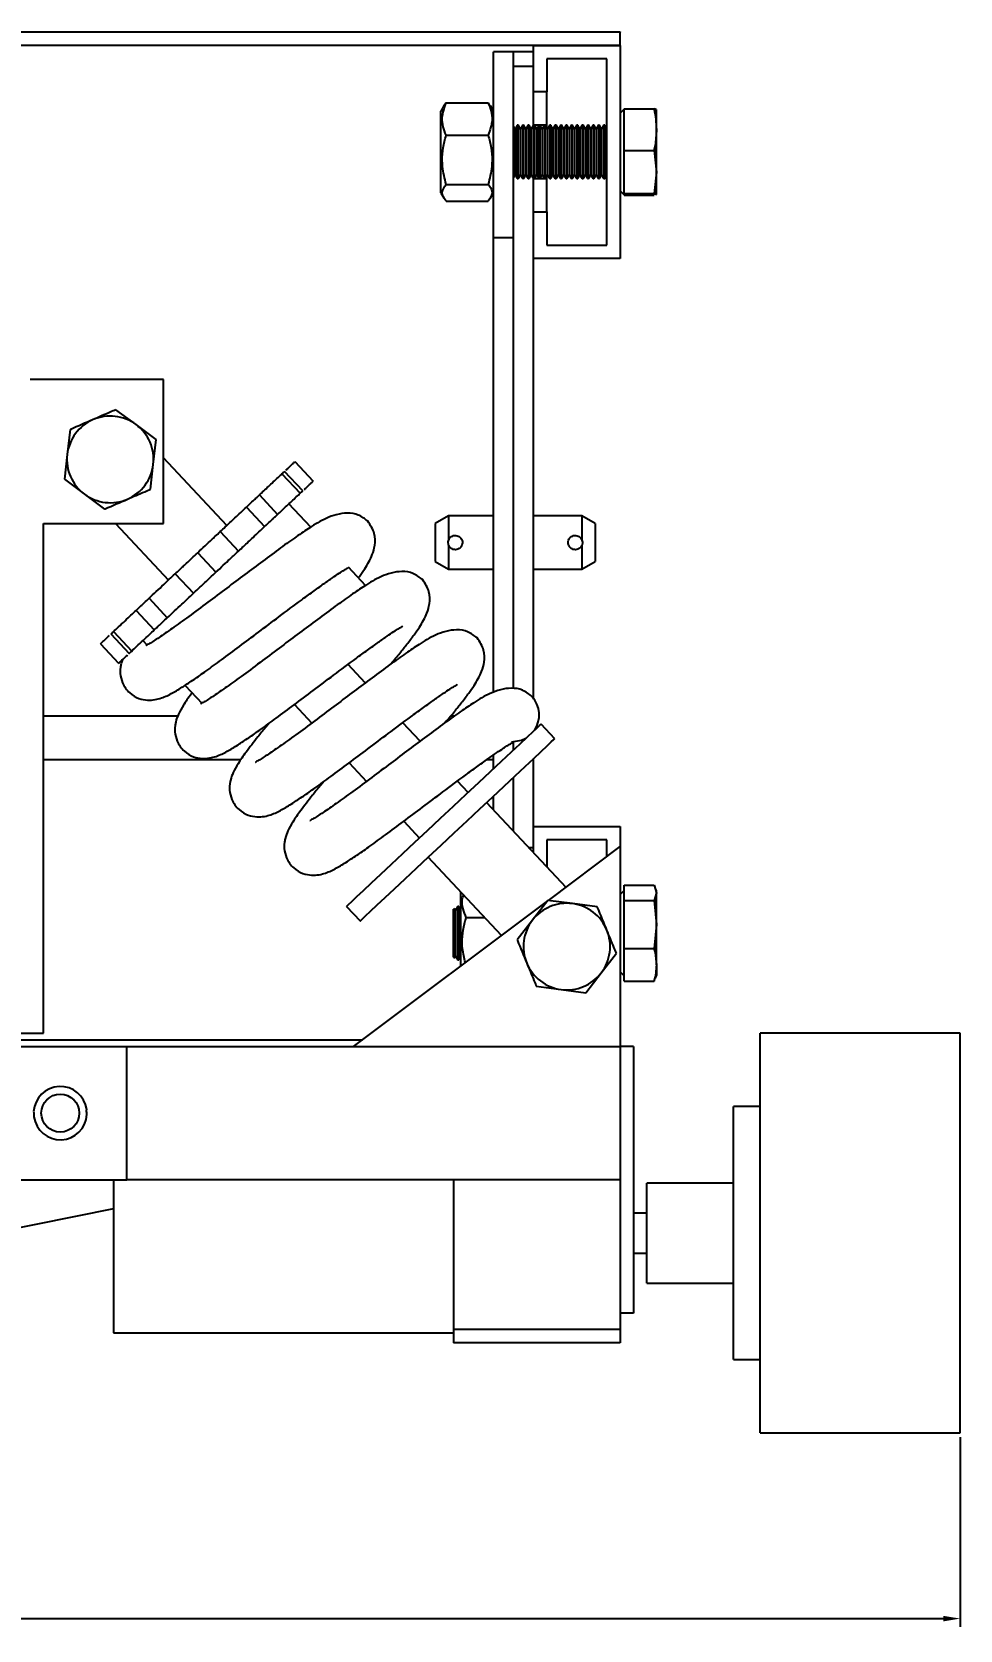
# Model space of a CAD drawing. Header units: millimetres. Extents: x 118 to 1056, y 18 to 712.
# Drawn here: x 345.2 to 484.4, y 465.8 to 705.7 of the extents above; entities that cross this region are included whole.
import ezdxf

# ---------------------------------------------------------------- set-up
doc = ezdxf.new("R2010")
doc.units = ezdxf.units.MM
doc.header["$PDSIZE"] = -1
doc.dimstyles.new('副本 ISO-50', dxfattribs={"dimtxt": 15, "dimasz": 2.5, "dimexe": 1.25, "dimexo": 0.625, "dimtad": 1, "dimtxsty": 'Standard', "dimcen": 2.5, "dimadec": 0, "dimazin": 0, "dimtfac": 1, "dimtmove": 0, "dimatfit": 3, "dimfxl": 1, "dimarcsym": 0})

# ---------------------------------------------------------------- blocks, each defined once
blk = doc.blocks.new('*D124')
at = {"color": 0, "lineweight": -2, "transparency": 16777216}
for p, q in [((164.45, 494.81), (164.45, 466.32)), ((484.45, 494.81), (484.45, 466.32)), ((166.95, 467.57), (481.95, 467.57))]:
    blk.add_line(p, q, dxfattribs=at)
at = {"color": 0, "transparency": 16777216}
for points in [[(166.95, 467.98), (166.95, 467.15), (164.45, 467.57)], [(481.95, 467.98), (481.95, 467.15), (484.45, 467.57)]]:
    blk.add_solid(points, dxfattribs=at)
at = {"layer": 'Defpoints', "color": 0, "transparency": 16777216}
for p in [(164.45, 495.43), (484.45, 495.43), (484.45, 467.57)]:
    blk.add_point(p, dxfattribs=at)
at = {"color": 0, "transparency": 16777216, "insert": (324.45, 475.69), "char_height": 15, "attachment_point": 5}
blk.add_mtext('320', dxfattribs=at)

msp = doc.modelspace()

# ---------------------------------------------------------------- linework, layer by layer
at = {"color": 7, "linetype": 'Continuous', "lineweight": 25}
for p, q in [((215.44621, 705.70773), (433.44621, 705.70773)), ((433.44621, 705.69706), (215.44621, 705.69706)), ((433.44621, 705.70773), (433.44621, 705.69706)), ((433.44621, 703.69706), (433.44621, 705.69706)), ((433.44621, 703.69706), (228.44621, 703.69706)), ((420.44621, 703.69706), (420.44621, 703.69688)), ((420.44621, 696.69688), (420.44621, 703.69688)), ((420.44621, 703.69688), (433.44621, 703.69688)), ((433.44621, 703.69706), (433.44621, 703.69688)), ((433.44621, 703.69688), (433.44621, 671.69687)), ((417.44621, 702.70663), (414.4462, 702.70663)), ((414.4462, 674.84294), (414.4462, 702.70663)), ((420.44621, 702.70663), (417.44621, 702.70663)), ((417.44621, 674.84294), (417.44621, 702.70663)), ((417.44621, 700.57033), (420.44621, 700.57033)), ((431.44621, 701.69687), (422.4462, 701.69687)), ((422.4462, 701.69687), (422.4462, 696.69688)), ((431.44621, 673.69688), (431.44621, 701.69687)), ((420.44621, 691.67817), (420.44621, 696.69688)), ((422.4462, 696.69688), (420.44621, 696.69688)), ((422.4462, 691.29936), (422.4462, 696.69688)), ((406.9976, 694.61346), (406.5462, 693.83164)), ((406.5462, 693.72912), (406.5462, 693.83164)), ((406.5462, 681.58163), (406.5462, 693.72912)), ((407.34327, 695.08657), (407.01742, 694.60201)), ((407.34327, 695.08657), (413.64914, 695.08657)), ((413.889, 694.6031), (413.64914, 695.08657)), ((414.4462, 693.83164), (413.97285, 694.65151)), ((434.02274, 694.0891), (433.44621, 693.51257)), ((434.04621, 691.72816), (434.04621, 694.17286)), ((434.04621, 694.17286), (438.53782, 694.17286)), ((438.87725, 694.06554), (438.53782, 694.17286)), ((438.89621, 691.04853), (438.89621, 694.05954)), ((417.68376, 691.1117), (417.44621, 691.52315)), ((418.022, 691.69757), (417.68376, 691.1117)), ((417.68376, 691.1117), (417.68376, 684.28343)), ((418.15731, 691.69757), (418.022, 691.69757)), ((418.022, 691.69757), (418.022, 683.69757)), ((418.49556, 691.1117), (418.15731, 691.69757)), ((418.15731, 691.69757), (418.15731, 683.69757)), ((418.8338, 691.69757), (418.49556, 691.1117)), ((418.49556, 691.1117), (418.49556, 684.28343)), ((418.96911, 691.69757), (418.8338, 691.69757)), ((418.8338, 691.69757), (418.8338, 683.69757)), ((419.30736, 691.1117), (418.96911, 691.69757)), ((418.96911, 691.69757), (418.96911, 683.69757)), ((419.6456, 691.69757), (419.30736, 691.1117)), ((419.30736, 691.1117), (419.30736, 684.28343)), ((419.78091, 691.69757), (419.6456, 691.69757)), ((419.6456, 691.69757), (419.6456, 683.69757)), ((420.11916, 691.1117), (419.78091, 691.69757)), ((419.78091, 691.69757), (419.78091, 683.69757)), ((420.4574, 691.69757), (420.11916, 691.1117)), ((420.11916, 691.1117), (420.11916, 684.28343)), ((422.4462, 691.70663), (420.44621, 691.70663)), ((420.59271, 691.69757), (420.4574, 691.69757)), ((420.4574, 691.69757), (420.4574, 683.69757)), ((420.93096, 691.1117), (420.59271, 691.69757)), ((420.59271, 691.69757), (420.59271, 683.69757)), ((421.26921, 691.69757), (420.93096, 691.1117)), ((420.93096, 691.1117), (420.93096, 684.28343)), ((421.40451, 691.69757), (421.26921, 691.69757)), ((421.26921, 691.69757), (421.26921, 683.69757)), ((421.74276, 691.1117), (421.40451, 691.69757)), ((421.40451, 691.69757), (421.40451, 683.69757)), ((422.08101, 691.69757), (421.74276, 691.1117)), ((421.74276, 691.1117), (421.74276, 684.28343)), ((422.21631, 691.69757), (422.08101, 691.69757)), ((422.08101, 691.69757), (422.08101, 683.69757)), ((422.55456, 691.1117), (422.21631, 691.69757)), ((422.21631, 691.69757), (422.21631, 683.69757)), ((422.89281, 691.69757), (422.55456, 691.1117)), ((422.55456, 691.1117), (422.55456, 684.28343)), ((423.02811, 691.69757), (422.89281, 691.69757)), ((422.89281, 691.69757), (422.89281, 683.69757)), ((423.36635, 691.1117), (423.02811, 691.69757)), ((423.02811, 691.69757), (423.02811, 683.69757)), ((423.70461, 691.69757), (423.36635, 691.1117)), ((423.36635, 691.1117), (423.36635, 684.28343)), ((423.83991, 691.69757), (423.70461, 691.69757)), ((423.70461, 691.69757), (423.70461, 683.69757)), ((424.17815, 691.1117), (423.83991, 691.69757)), ((423.83991, 691.69757), (423.83991, 683.69757)), ((424.51641, 691.69757), (424.17815, 691.1117)), ((424.17815, 691.1117), (424.17815, 684.28343)), ((424.65171, 691.69757), (424.51641, 691.69757)), ((424.51641, 691.69757), (424.51641, 683.69757)), ((424.98995, 691.1117), (424.65171, 691.69757)), ((424.65171, 691.69757), (424.65171, 683.69757)), ((425.32821, 691.69757), (424.98995, 691.1117)), ((424.98995, 691.1117), (424.98995, 684.28343)), ((425.46351, 691.69757), (425.32821, 691.69757)), ((425.32821, 691.69757), (425.32821, 683.69757)), ((425.80175, 691.1117), (425.46351, 691.69757)), ((425.46351, 691.69757), (425.46351, 683.69757)), ((426.14001, 691.69757), (425.80175, 691.1117)), ((425.80175, 691.1117), (425.80175, 684.28343)), ((426.27531, 691.69757), (426.14001, 691.69757)), ((426.14001, 691.69757), (426.14001, 683.69757)), ((426.61355, 691.1117), (426.27531, 691.69757)), ((426.27531, 691.69757), (426.27531, 683.69757)), ((426.95181, 691.69757), (426.61355, 691.1117)), ((426.61355, 691.1117), (426.61355, 684.28343)), ((427.08711, 691.69757), (426.95181, 691.69757)), ((426.95181, 691.69757), (426.95181, 683.69757)), ((427.42535, 691.1117), (427.08711, 691.69757)), ((427.08711, 691.69757), (427.08711, 683.69757)), ((427.76361, 691.69757), (427.42535, 691.1117)), ((427.42535, 691.1117), (427.42535, 684.28343)), ((427.89891, 691.69757), (427.76361, 691.69757)), ((427.76361, 691.69757), (427.76361, 683.69757)), ((428.23715, 691.1117), (427.89891, 691.69757)), ((427.89891, 691.69757), (427.89891, 683.69757)), ((428.57541, 691.69757), (428.23715, 691.1117)), ((428.23715, 691.1117), (428.23715, 684.28343)), ((428.71071, 691.69757), (428.57541, 691.69757)), ((428.57541, 691.69757), (428.57541, 683.69757)), ((429.04895, 691.1117), (428.71071, 691.69757)), ((428.71071, 691.69757), (428.71071, 683.69757)), ((429.38721, 691.69757), (429.04895, 691.1117)), ((429.04895, 691.1117), (429.04895, 684.28343)), ((429.52251, 691.69757), (429.38721, 691.69757)), ((429.38721, 691.69757), (429.38721, 683.69757)), ((429.86075, 691.1117), (429.52251, 691.69757)), ((429.52251, 691.69757), (429.52251, 683.69757)), ((430.19901, 691.69757), (429.86075, 691.1117)), ((429.86075, 691.1117), (429.86075, 684.28343)), ((430.33431, 691.69757), (430.19901, 691.69757)), ((430.19901, 691.69757), (430.19901, 683.69757)), ((430.67255, 691.1117), (430.33431, 691.69757)), ((430.33431, 691.69757), (430.33431, 683.69757)), ((431.01081, 691.69757), (430.67255, 691.1117)), ((430.67255, 691.1117), (430.67255, 684.28343)), ((431.14611, 691.69757), (431.01081, 691.69757)), ((431.01081, 691.69757), (431.01081, 683.69757)), ((431.44621, 691.17778), (431.14611, 691.69757)), ((431.14611, 691.69757), (431.14611, 683.69757)), ((434.04621, 690.36891), (434.04621, 691.72816)), ((438.89621, 684.68656), (438.89621, 691.04853)), ((407.34327, 690.21234), (413.64914, 690.21234)), ((434.04621, 687.92421), (434.04621, 690.36891)), ((434.04621, 685.39084), (434.04621, 687.92421)), ((434.04621, 687.92421), (438.53782, 687.92421)), ((438.53782, 687.92421), (438.89621, 684.68656)), ((417.44621, 683.87198), (417.68376, 684.28343)), ((417.68376, 684.28343), (418.022, 683.69757)), ((418.022, 683.69757), (418.15731, 683.69757)), ((418.15731, 683.69757), (418.49556, 684.28343)), ((418.49556, 684.28343), (418.8338, 683.69757)), ((418.8338, 683.69757), (418.96911, 683.69757)), ((418.96911, 683.69757), (419.30736, 684.28343)), ((419.30736, 684.28343), (419.6456, 683.69757)), ((419.6456, 683.69757), (419.78091, 683.69757)), ((419.78091, 683.69757), (420.11916, 684.28343)), ((420.11916, 684.28343), (420.4574, 683.69757)), ((420.44621, 678.70459), (420.44621, 683.71697)), ((420.44621, 683.70663), (420.45217, 683.70663)), ((420.4574, 683.69757), (420.59271, 683.69757)), ((420.59271, 683.69757), (420.93096, 684.28343)), ((420.59794, 683.70663), (421.26397, 683.70663)), ((420.93096, 684.28343), (421.26921, 683.69757)), ((421.26921, 683.69757), (421.40451, 683.69757)), ((421.40451, 683.69757), (421.74276, 684.28343)), ((421.40974, 683.70663), (422.07578, 683.70663)), ((421.74276, 684.28343), (422.08101, 683.69757)), ((422.08101, 683.69757), (422.21631, 683.69757)), ((422.21631, 683.69757), (422.55456, 684.28343)), ((422.22154, 683.70663), (422.4462, 683.70663)), ((422.4462, 678.70772), (422.4462, 684.09577)), ((422.55456, 684.28343), (422.89281, 683.69757)), ((422.89281, 683.69757), (423.02811, 683.69757)), ((423.02811, 683.69757), (423.36635, 684.28343)), ((423.36635, 684.28343), (423.70461, 683.69757)), ((423.70461, 683.69757), (423.83991, 683.69757)), ((423.83991, 683.69757), (424.17815, 684.28343)), ((424.17815, 684.28343), (424.51641, 683.69757)), ((424.51641, 683.69757), (424.65171, 683.69757)), ((424.65171, 683.69757), (424.98995, 684.28343)), ((424.98995, 684.28343), (425.32821, 683.69757)), ((425.32821, 683.69757), (425.46351, 683.69757)), ((425.46351, 683.69757), (425.80175, 684.28343)), ((425.80175, 684.28343), (426.14001, 683.69757)), ((426.14001, 683.69757), (426.27531, 683.69757)), ((426.27531, 683.69757), (426.61355, 684.28343)), ((426.61355, 684.28343), (426.95181, 683.69757)), ((426.95181, 683.69757), (427.08711, 683.69757)), ((427.08711, 683.69757), (427.42535, 684.28343)), ((427.42535, 684.28343), (427.76361, 683.69757)), ((427.76361, 683.69757), (427.89891, 683.69757)), ((427.89891, 683.69757), (428.23715, 684.28343)), ((428.23715, 684.28343), (428.57541, 683.69757)), ((428.57541, 683.69757), (428.71071, 683.69757)), ((428.71071, 683.69757), (429.04895, 684.28343)), ((429.04895, 684.28343), (429.38721, 683.69757)), ((429.38721, 683.69757), (429.52251, 683.69757)), ((429.52251, 683.69757), (429.86075, 684.28343)), ((429.86075, 684.28343), (430.19901, 683.69757)), ((430.19901, 683.69757), (430.33431, 683.69757)), ((430.33431, 683.69757), (430.67255, 684.28343)), ((430.67255, 684.28343), (431.01081, 683.69757)), ((431.01081, 683.69757), (431.14611, 683.69757)), ((431.14611, 683.69757), (431.44621, 684.21735)), ((434.04621, 683.98228), (434.04621, 685.39084)), ((434.04621, 681.44892), (434.04621, 683.98228)), ((438.89621, 684.68656), (438.53782, 681.44892)), ((438.89621, 681.3356), (438.89621, 684.68656)), ((406.5462, 681.58163), (406.9976, 680.7998)), ((407.34327, 682.8324), (413.64914, 682.8324)), ((413.97285, 680.76175), (414.4462, 681.58163)), ((433.44621, 681.88256), (434.02274, 681.30605)), ((434.04621, 681.44892), (438.53782, 681.44892)), ((434.04621, 681.36024), (434.04621, 681.44892)), ((434.04621, 681.22227), (434.04621, 681.31094)), ((434.04621, 681.22227), (438.53782, 681.22227)), ((438.53782, 681.44892), (438.89621, 681.3356)), ((438.89621, 681.3356), (438.87649, 681.32935)), ((407.34327, 680.3267), (413.64914, 680.3267)), ((420.44621, 678.70772), (422.4462, 678.70772)), ((420.44621, 678.70459), (420.44621, 678.69687)), ((420.44621, 671.69687), (420.44621, 678.69687)), ((420.44621, 678.69687), (422.4462, 678.69687)), ((422.4462, 678.70614), (422.4462, 678.69687)), ((422.4462, 678.69687), (422.4462, 673.69688)), ((414.4462, 674.84294), (417.44621, 674.84294)), ((414.4462, 606.60531), (414.4462, 674.84294)), ((417.44621, 629.07053), (417.44621, 674.84294)), ((420.44621, 605.58127), (420.44621, 671.69687)), ((433.44621, 671.69687), (420.44621, 671.69687)), ((422.4462, 673.70664), (431.44621, 673.70664)), ((422.4462, 673.69688), (431.44621, 673.69688)), ((364.94621, 653.55444), (344.94621, 653.55444)), ((364.94621, 631.92499), (364.94621, 653.55444)), ((360.81808, 646.77541), (357.80375, 649.01084)), ((350.91754, 646.02529), (350.48877, 642.29709)), ((363.83241, 644.53999), (360.81808, 646.77541)), ((363.40365, 640.81179), (363.83241, 644.53999)), ((350.48877, 642.29709), (350.06001, 638.56889)), ((362.97487, 637.08358), (363.40365, 640.81179)), ((374.44599, 631.64819), (364.94621, 641.7883)), ((384.66282, 641.21984), (387.39757, 638.30075)), ((350.06001, 638.56889), (353.07433, 636.33346)), ((382.7074, 639.3879), (385.44215, 636.4688)), ((385.81958, 636.8224), (383.08482, 639.74149)), ((353.07433, 636.33346), (356.08867, 634.09803)), ((379.32051, 636.21488), (382.05526, 633.2958)), ((377.36509, 634.38295), (380.09984, 631.46386)), ((387.01944, 631.39111), (383.74871, 634.8823)), ((346.94621, 631.92499), (364.94621, 631.92499)), ((346.94621, 555.43444), (346.94621, 631.92499)), ((357.7432, 631.92499), (365.68872, 623.44392)), ((407.71451, 633.07054), (405.71451, 631.91584)), ((405.71451, 631.91584), (405.71451, 626.22523)), ((414.4462, 633.07054), (407.71451, 633.07054)), ((407.71451, 633.07054), (407.71451, 629.45119)), ((427.71451, 633.07054), (420.44621, 633.07054)), ((429.71451, 631.91584), (427.71451, 633.07054)), ((427.71451, 633.07054), (427.71451, 629.45119)), ((429.71451, 631.91584), (429.71451, 626.22523)), ((373.45425, 630.71907), (376.18901, 627.79997)), ((407.71451, 628.68988), (407.71451, 625.07053)), ((417.44621, 607.14932), (417.44621, 629.07053)), ((427.71451, 628.68988), (427.71451, 625.07053)), ((370.06736, 627.54605), (372.80211, 624.62696)), ((405.71451, 626.22523), (407.71451, 625.07053)), ((427.71451, 625.07053), (429.71451, 626.22523)), ((366.68047, 624.37303), (369.41523, 621.45394)), ((395.22372, 622.63383), (392.66935, 625.36038)), ((407.71451, 625.07053), (414.4462, 625.07053)), ((420.44621, 625.07053), (427.71451, 625.07053)), ((360.8142, 618.87722), (363.54896, 615.95812)), ((362.76962, 620.70916), (365.50438, 617.79007)), ((357.04989, 615.3506), (359.78464, 612.43151)), ((357.42732, 615.7042), (360.16208, 612.78511)), ((361.85552, 614.37161), (362.50645, 613.67681)), ((355.4719, 613.87226), (358.20666, 610.95317)), ((395.21549, 608.01608), (392.62137, 610.78507)), ((368.16089, 607.64124), (370.71073, 604.91953)), ((384.57418, 604.74814), (387.16782, 601.97967)), ((367.08161, 603.00249), (346.94621, 603.00249)), ((408.53175, 603.00249), (408.00105, 603.00249)), ((403.41977, 599.2588), (400.82563, 602.0278)), ((423.63313, 599.62278), (421.58206, 601.81209)), ((417.44621, 597.93742), (417.44621, 599.15243)), ((346.94621, 596.50248), (376.55908, 596.50248)), ((392.77845, 595.99087), (395.3721, 593.2224)), ((413.45085, 596.50248), (414.4462, 596.50248)), ((414.4462, 595.12687), (414.4462, 597.19804)), ((420.44621, 586.43443), (420.44621, 596.63711)), ((410.63545, 591.55675), (409.02991, 593.27052)), ((417.44621, 585.74958), (417.44621, 593.82655)), ((413.41629, 590.05113), (425.3229, 577.34196)), ((414.4462, 588.9518), (414.4462, 591.016)), ((400.98273, 587.23359), (403.33773, 584.71986)), ((420.44621, 586.43443), (433.44621, 586.43443)), ((420.44621, 582.54737), (420.44621, 586.43443)), ((433.44621, 586.43443), (433.44621, 583.43444)), ((431.44621, 584.43443), (422.4462, 584.43443)), ((422.4462, 584.43443), (422.4462, 580.41256)), ((422.67801, 575.35829), (433.44621, 583.43444)), ((431.44621, 581.93444), (431.44621, 584.43443)), ((433.44621, 583.43444), (433.44621, 553.43443)), ((415.66527, 570.09873), (404.65901, 581.84685)), ((409.5715, 576.60325), (409.54621, 576.55944)), ((409.54621, 576.43077), (409.54621, 576.55944)), ((409.54621, 565.50943), (409.54621, 576.43077)), ((434.04621, 576.84943), (433.44621, 576.24944)), ((434.04621, 576.73178), (434.04621, 577.62744)), ((434.04621, 577.62744), (438.53782, 577.62744)), ((434.04621, 576.23379), (434.04621, 576.73178)), ((434.04621, 575.33814), (434.04621, 576.23379)), ((438.53782, 577.62744), (438.89621, 576.48279)), ((438.89621, 576.48279), (438.53782, 575.33814)), ((438.89621, 576.79944), (438.76517, 577.15947)), ((438.89621, 576.48279), (438.89621, 576.79944)), ((438.89621, 571.74163), (438.89621, 576.48279)), ((392.39113, 574.46452), (394.4422, 572.2752)), ((393.4462, 553.43443), (422.42351, 575.16742)), ((408.57328, 574.16151), (408.4462, 574.03444)), ((408.4462, 566.83443), (408.4462, 574.03444)), ((408.75396, 573.84857), (408.57328, 574.16151)), ((408.57328, 566.70736), (408.57328, 574.16151)), ((409.09221, 574.43444), (408.75396, 573.84857)), ((408.75396, 573.84857), (408.75396, 567.89132)), ((409.2275, 574.43444), (409.09221, 574.43444)), ((409.09221, 574.43444), (409.09221, 567.45492)), ((409.54621, 573.88243), (409.2275, 574.43444)), ((409.2275, 574.43444), (409.2275, 567.45492)), ((422.58022, 575.37125), (420.29299, 572.39604)), ((426.30045, 574.87806), (422.58022, 575.37125)), ((430.02067, 574.38486), (426.30045, 574.87806)), ((434.04621, 572.52397), (434.04621, 575.33814)), ((434.04621, 575.33814), (438.53782, 575.33814)), ((438.53782, 575.33814), (438.89621, 571.74163)), ((410.34327, 572.78312), (413.1504, 572.78312)), ((420.29299, 572.39604), (418.00575, 569.42083)), ((434.04621, 570.9593), (434.04621, 572.52397)), ((434.04621, 568.14513), (434.04621, 570.9593)), ((438.89621, 571.74163), (438.53782, 568.14513)), ((438.89621, 565.69328), (438.89621, 571.74163)), ((408.4462, 566.83443), (408.57328, 566.70736)), ((408.57328, 566.70736), (408.75396, 567.0203)), ((408.75396, 567.89132), (408.75396, 567.0203)), ((408.75396, 567.0203), (409.09221, 566.43444)), ((409.09221, 567.45492), (409.09221, 566.43444)), ((409.09221, 566.43444), (409.2275, 566.43444)), ((409.2275, 567.45492), (409.2275, 566.43444)), ((409.2275, 566.43444), (409.54621, 566.98644)), ((430.59943, 564.47283), (432.88666, 567.44805)), ((434.04621, 568.14513), (438.53782, 568.14513)), ((434.04621, 566.22663), (434.04621, 568.14513)), ((434.04621, 565.15994), (434.04621, 566.22663)), ((428.31219, 561.49762), (430.59943, 564.47283)), ((433.44621, 564.61944), (434.04621, 564.01944)), ((434.04621, 563.24143), (434.04621, 565.15994)), ((438.53782, 563.24143), (438.69261, 563.73581)), ((438.76517, 563.7094), (438.89621, 564.06944)), ((438.89621, 565.69328), (438.89621, 564.06944)), ((420.87175, 562.48401), (424.59197, 561.99081)), ((424.59197, 561.99081), (428.31219, 561.49762)), ((434.04621, 563.24143), (438.53782, 563.24143)), ((336.44621, 555.43444), (346.94621, 555.43444)), ((336.44621, 554.43444), (394.77955, 554.43444)), ((484.44621, 555.43444), (454.44621, 555.43444)), ((454.44621, 525.43444), (454.44621, 555.43444)), ((484.44621, 525.43444), (484.44621, 555.43444)), ((336.44621, 553.43443), (359.44621, 553.43443)), ((359.44621, 533.43444), (359.44621, 553.43443)), ((359.44621, 553.43443), (433.44621, 553.43443)), ((433.44621, 553.43443), (433.44621, 533.43444)), ((435.44621, 553.43443), (433.44621, 553.43443)), ((435.44621, 553.43443), (435.44621, 513.43444)), ((454.44621, 544.43444), (450.4462, 544.43444)), ((450.4462, 525.43444), (450.4462, 544.43444)), ((334.4462, 533.43444), (359.44621, 533.43444)), ((357.44621, 533.43444), (357.44621, 510.43444)), ((433.44621, 533.43444), (359.44621, 533.43444)), ((408.4462, 533.43444), (408.4462, 510.93444)), ((433.44621, 533.43444), (433.44621, 513.43444)), ((450.4462, 532.93444), (437.4462, 532.93444)), ((437.4462, 525.43444), (437.4462, 532.93444)), ((357.44621, 529.0809), (334.4462, 524.43444)), ((437.4462, 528.43444), (435.44621, 528.43444)), ((437.4462, 517.93444), (437.4462, 525.43444)), ((450.4462, 506.43444), (450.4462, 525.43444)), ((454.44621, 495.43444), (454.44621, 525.43444)), ((484.44621, 495.43444), (484.44621, 525.43444)), ((435.44621, 522.43444), (437.4462, 522.43444)), ((437.4462, 517.93444), (450.4462, 517.93444)), ((433.44621, 513.43444), (433.44621, 510.93444)), ((435.44621, 513.43444), (433.44621, 513.43444)), ((433.44621, 510.93444), (408.4462, 510.93444)), ((408.4462, 510.93444), (408.4462, 508.93444)), ((433.44621, 510.93444), (433.44621, 508.93444)), ((357.44621, 510.43444), (408.4462, 510.43444)), ((433.44621, 508.93444), (408.4462, 508.93444)), ((450.4462, 506.43444), (454.44621, 506.43444)), ((454.44621, 495.43444), (484.44621, 495.43444))]:
    msp.add_line(p, q, dxfattribs=at)
at = {"color": 8, "linetype": 'Continuous', "lineweight": 25}
msp.add_line((419.74286, 583.29812), (420.44621, 583.29812), dxfattribs=at)
at = {"color": 7, "linetype": 'Continuous', "lineweight": 25, "flags": 128}
for points in [[(392.39113, 574.46452), (392.42373, 574.49505), (392.68359, 574.73852), (393.19871, 575.2211), (393.95986, 575.93419), (394.95349, 576.86507), (396.16184, 577.99711), (397.56335, 579.31013), (399.13302, 580.78068), (400.84286, 582.38253), (402.66232, 584.0871), (404.55894, 585.86395), (406.49888, 587.6814), (408.44753, 589.50699), (410.37011, 591.30817), (412.23231, 593.05277), (414.0009, 594.70968), (415.64431, 596.24932), (417.13324, 597.64422), (418.4411, 598.86949), (419.54454, 599.90326), (420.42389, 600.72708), (421.06346, 601.32626), (421.45182, 601.69009), (421.58206, 601.81209)], [(419.27725, 599.65282), (418.64429, 599.35039), (417.16002, 599.10514)], [(394.4422, 572.2752), (394.47479, 572.30573), (394.73466, 572.5492), (395.24978, 573.03178), (396.01093, 573.74487), (397.00456, 574.67575), (398.21291, 575.80779), (399.61442, 577.12081), (401.18409, 578.59136), (402.89393, 580.19321), (404.71337, 581.89778), (406.61001, 583.67464), (408.54995, 585.49208), (410.4986, 587.31767), (412.42118, 589.11885), (414.28338, 590.86345), (416.05197, 592.52036), (417.69539, 594.06), (419.18431, 595.4549), (420.49217, 596.68017), (421.59562, 597.71394), (422.47496, 598.53777), (423.11454, 599.13694), (423.50289, 599.50077), (423.63313, 599.62278)]]:
    msp.add_lwpolyline(points, dxfattribs=at)
at = {"color": 7, "linetype": 'Continuous', "lineweight": 25}
msp.add_circle((349.44621, 543.43444), 2.8453, dxfattribs=at)
for centre, radius, start, end in [((356.94621, 641.55444), 6.5, 53.4393904, 113.4393904), ((356.94621, 641.55444), 6.5, 113.4393904, 173.4393904), ((356.94621, 641.55444), 6.5, 353.4393904, 53.4393904), ((356.94621, 641.55444), 6.5, 173.4393904, 233.4393904), ((356.94621, 641.55444), 6.5, 293.4393904, 353.4393904), ((356.94621, 641.55444), 6.5, 233.4393904, 293.4393904), ((417.20031, 603.18723), 4.09928, 325.8133008, 43.1207524), ((425.44621, 568.43444), 6.5, 82.4482808, 142.4482808), ((425.44621, 568.43444), 6.5, 22.4482808, 82.4482808), ((425.44621, 568.43444), 6.5, 142.4482808, 202.4482808), ((425.44621, 568.43444), 6.5, 322.4482808, 22.4482808), ((425.44621, 568.43444), 6.5, 202.4482808, 262.4482808), ((425.44621, 568.43444), 6.5, 262.4482808, 322.4482808), ((349.44621, 543.43444), 4, 7.7318906, 176.8103342), ((349.44621, 543.43444), 4, 187.7318906, 356.8103342)]:
    msp.add_arc(centre, radius, start, end, dxfattribs=at)
for points, knots in [([(407.34327, 690.21234), (407.17688, 690.63513), (406.8405, 691.48989), (406.65384, 693.14877), (407.07631, 694.33622), (407.34327, 695.08657)], [0, 0, 0, 0, 0.264862161, 0.535467492, 1, 1, 1, 1]), ([(413.64914, 695.08657), (413.81552, 694.66377), (414.1519, 693.809), (414.33859, 692.15012), (413.91611, 690.96268), (413.64914, 690.21234)], [0, 0, 0, 0, 0.264863287, 0.535468629, 1, 1, 1, 1]), ([(438.53782, 694.17286), (438.54375, 694.14506), (438.76335, 693.11534), (438.83069, 692.0678), (438.89621, 691.04853)], [0, 0, 0, 0, 0.026993871, 1, 1, 1, 1]), ([(438.89621, 691.04853), (438.85683, 690.26558), (438.80412, 689.21737), (438.5916, 688.18537), (438.53782, 687.92421)], [0, 0, 0, 0, 0.746933795, 1, 1, 1, 1]), ([(407.34327, 682.8324), (407.12292, 683.71545), (406.59713, 685.82257), (406.83278, 688.36705), (407.2555, 689.89509), (407.34327, 690.21234)], [0, 0, 0, 0, 0.363714038, 0.867897681, 1, 1, 1, 1]), ([(413.64914, 690.21234), (413.73691, 689.89509), (414.15965, 688.36705), (414.39529, 685.82257), (413.86949, 683.71545), (413.64914, 682.8324)], [0, 0, 0, 0, 0.1321026955, 0.6362859001, 1, 1, 1, 1]), ([(407.34327, 680.3267), (407.17688, 680.54405), (406.8405, 680.98346), (406.65384, 681.83623), (407.07631, 682.44667), (407.34327, 682.8324)], [0, 0, 0, 0, 0.2648627842, 0.5354679768, 1, 1, 1, 1]), ([(413.64914, 682.8324), (413.81552, 682.61505), (414.1519, 682.17564), (414.33859, 681.32288), (413.91611, 680.71244), (413.64914, 680.3267)], [0, 0, 0, 0, 0.2648626651, 0.5354678656, 1, 1, 1, 1]), ([(357.80375, 649.01084), (357.51594, 648.88606), (356.37863, 648.39298), (355.22347, 647.89215), (354.36064, 647.51807)], [0, 0, 0, 0, 0.2530676819, 1, 1, 1, 1]), ([(354.36064, 647.51807), (353.23741, 647.03105), (352.08301, 646.53051), (350.94818, 646.03857), (350.91754, 646.02529)], [0, 0, 0, 0, 0.9730053029, 1, 1, 1, 1]), ([(383.30333, 639.9462), (383.41382, 640.04971), (383.71115, 640.32826), (384.18646, 640.77356), (384.54155, 641.10624), (384.62237, 641.18195), (384.66282, 641.21984)], [0, 0, 0, 0, 0.14876911, 0.400335565, 0.699858937, 1, 1, 1, 1]), ([(379.32051, 636.21488), (379.5275, 636.4088), (379.94098, 636.79617), (380.70301, 637.51008), (381.46017, 638.21943), (382.16139, 638.87638), (382.52527, 639.21727), (382.7074, 639.3879)], [0, 0, 0, 0, 0.186139733, 0.371831654, 0.557475664, 0.778509892, 1, 1, 1, 1]), ([(382.7074, 639.3879), (382.86548, 639.536), (383.08996, 639.74631), (383.04476, 639.70396), (383.03139, 639.69143)], [0, 0, 0, 0, 0.7042442114, 1, 1, 1, 1]), ([(386.03809, 637.02711), (386.14858, 637.13062), (386.44589, 637.40917), (386.92121, 637.85447), (387.27631, 638.18715), (387.35712, 638.26285), (387.39757, 638.30075)], [0, 0, 0, 0, 0.148767367, 0.400334243, 0.699858682, 1, 1, 1, 1]), ([(359.53177, 635.59081), (360.3946, 635.96489), (361.54976, 636.46571), (362.68706, 636.9588), (362.97487, 637.08358)], [0, 0, 0, 0, 0.746933075, 1, 1, 1, 1]), ([(377.36509, 634.38295), (377.66063, 634.65983), (378.2487, 635.21077), (378.77889, 635.70746), (378.83429, 635.75937), (379.15878, 636.06337), (379.32051, 636.21488)], [0, 0, 0, 0, 0.282280305, 0.561684376, 0.781547577, 1, 1, 1, 1]), ([(382.05526, 633.2958), (382.26225, 633.48971), (382.67573, 633.87708), (383.43777, 634.59099), (384.19493, 635.30034), (384.89615, 635.95728), (385.26002, 636.29818), (385.44215, 636.4688)], [0, 0, 0, 0, 0.186139203, 0.371831392, 0.557475669, 0.778510216, 1, 1, 1, 1]), ([(385.44215, 636.4688), (385.60024, 636.61691), (385.82473, 636.82722), (385.77952, 636.78487), (385.76615, 636.77234)], [0, 0, 0, 0, 0.704244591, 1, 1, 1, 1]), ([(356.08867, 634.09803), (356.1193, 634.11131), (357.2541, 634.60333), (358.40852, 635.10383), (359.53177, 635.59081)], [0, 0, 0, 0, 0.026995422, 1, 1, 1, 1]), ([(395.57992, 632.26119), (395.13545, 632.62005), (394.27378, 633.31576), (392.57308, 633.5549), (390.92449, 633.32349), (388.96213, 632.6034), (386.94347, 631.38425), (384.87699, 629.96675), (382.51127, 628.28171), (379.89664, 626.34915), (377.15673, 624.29996), (374.36594, 622.19262), (371.50432, 620.0435), (368.70637, 617.96064), (366.23731, 616.17945), (364.1419, 614.73102), (362.92042, 613.96253), (362.33086, 613.62689), (362.29991, 613.58735), (362.28651, 613.57024)], [0, 0, 0, 0, 0.0551911383, 0.1069975498, 0.1544420933, 0.1975269121, 0.2712251958, 0.3345682984, 0.4009327509, 0.4693951062, 0.5343235671, 0.5973220658, 0.665023314, 0.7364171528, 0.8048516858, 0.8686899272, 0.9363159229, 0.9724325922, 1, 1, 1, 1]), ([(373.45425, 630.71907), (373.70711, 630.95596), (374.21224, 631.42918), (374.90327, 632.07658), (375.68496, 632.80892), (376.53962, 633.60961), (377.08974, 634.12499), (377.36509, 634.38295)], [0, 0, 0, 0, 0.186139162, 0.37183143, 0.557474271, 0.778509587, 1, 1, 1, 1]), ([(380.09984, 631.46386), (380.39539, 631.74073), (380.98345, 632.29167), (381.51364, 632.78837), (381.56904, 632.84028), (381.89354, 633.14428), (382.05526, 633.2958)], [0, 0, 0, 0, 0.282280182, 0.56168413, 0.781547235, 1, 1, 1, 1]), ([(376.18901, 627.79997), (376.44187, 628.03687), (376.94699, 628.51009), (377.63803, 629.15749), (378.41972, 629.88983), (379.27438, 630.69051), (379.8245, 631.2059), (380.09984, 631.46386)], [0, 0, 0, 0, 0.186139162, 0.37183143, 0.557474271, 0.778509587, 1, 1, 1, 1]), ([(394.15557, 623.77396), (394.21329, 623.8498), (394.57758, 624.32848), (395.0963, 625.08491), (395.75501, 626.12896), (396.32588, 627.31902), (396.71337, 628.74615), (396.7104, 630.584), (395.97759, 631.6712), (395.57992, 632.26119)], [0, 0, 0, 0, 0.028871966, 0.182228101, 0.320029102, 0.444740782, 0.596323099, 0.780933885, 1, 1, 1, 1]), ([(370.06736, 627.54605), (370.44185, 627.89689), (371.18703, 628.59501), (372.11983, 629.46892), (372.65877, 629.97382), (373.18966, 630.47118), (373.45425, 630.71907)], [0, 0, 0, 0, 0.282280515, 0.56168407, 0.781546685, 1, 1, 1, 1]), ([(407.71451, 628.68988), (407.68508, 628.79413), (407.62444, 629.00897), (407.65394, 629.275), (407.70273, 629.41691), (407.71451, 629.45119)], [0, 0, 0, 0, 0.416938764, 0.859163819, 1, 1, 1, 1]), ([(407.71451, 629.45119), (407.76053, 629.54638), (407.85878, 629.74958), (408.12197, 629.98465), (408.45628, 630.13043), (408.81975, 630.15514), (409.16485, 630.06219), (409.46163, 629.86391), (409.68143, 629.57525), (409.79379, 629.22652), (409.78432, 628.8644), (409.6601, 628.52983), (409.43402, 628.25165), (409.1243, 628.05965), (408.76703, 627.9816), (408.40912, 628.0248), (408.08962, 628.17943), (407.8467, 628.41049), (407.75508, 628.60413), (407.71451, 628.68988)], [0, 0, 0, 0, 0.053257899, 0.113695459, 0.175156607, 0.235207267, 0.293589767, 0.352648093, 0.413641669, 0.474882477, 0.534339957, 0.592784633, 0.65239265, 0.713682899, 0.774590063, 0.833491916, 0.891952342, 0.952150264, 1, 1, 1, 1]), ([(427.71451, 628.68988), (427.69269, 628.6397), (427.62389, 628.48151), (427.43311, 628.25187), (427.12457, 628.05959), (426.76688, 627.98159), (426.40945, 628.0249), (426.08845, 628.17904), (425.83138, 628.43092), (425.67709, 628.74321), (425.62738, 629.08568), (425.68399, 629.42443), (425.8546, 629.73979), (426.12066, 629.98516), (426.45663, 630.13031), (426.81961, 630.15517), (427.16507, 630.06221), (427.46087, 629.8638), (427.63502, 629.6393), (427.6982, 629.48978), (427.71451, 629.45119)], [0, 0, 0, 0, 0.027690761, 0.087290262, 0.148573364, 0.209475871, 0.26836837, 0.326821979, 0.387014655, 0.448473915, 0.500031422, 0.559263657, 0.618447746, 0.678876433, 0.740330415, 0.800376571, 0.85874985, 0.917803358, 0.978789821, 1, 1, 1, 1]), ([(427.71451, 629.45119), (427.74395, 629.34694), (427.80461, 629.1321), (427.77508, 628.86607), (427.72629, 628.72416), (427.71451, 628.68988)], [0, 0, 0, 0, 0.416940309, 0.859164658, 1, 1, 1, 1]), ([(366.68047, 624.37303), (366.91146, 624.58943), (367.37288, 625.02172), (367.80775, 625.42913), (368.40453, 625.98823), (369.18361, 626.71811), (369.77257, 627.26988), (370.06736, 627.54605)], [0, 0, 0, 0, 0.1861401618, 0.371832777, 0.5574757943, 0.7785103463, 1, 1, 1, 1]), ([(372.80211, 624.62696), (373.17661, 624.9778), (373.92179, 625.67591), (374.85458, 626.54983), (375.39353, 627.05473), (375.92441, 627.55209), (376.18901, 627.79997)], [0, 0, 0, 0, 0.282280515, 0.56168407, 0.781546685, 1, 1, 1, 1]), ([(358.7837, 611.49377), (358.70555, 611.30081), (358.56665, 610.95785), (358.44527, 610.27265), (358.40719, 609.26784), (358.734, 607.86132), (359.76029, 606.43843), (361.18515, 605.61691), (362.54802, 605.36835), (363.68505, 605.46411), (364.97154, 605.82544), (366.20886, 606.43945), (367.8226, 607.40164), (369.49979, 608.51599), (371.37907, 609.83529), (373.66187, 611.485), (376.32646, 613.47078), (379.24536, 615.65921), (382.40946, 618.05143), (385.16129, 620.10435), (387.36739, 621.72707), (388.94637, 622.85644), (390.27037, 623.77981), (391.2942, 624.46499), (392.0164, 624.92698), (392.54613, 625.2406), (392.62256, 625.31345), (392.66026, 625.34939)], [0, 0, 0, 0, 0.020681994, 0.03675794, 0.055986626, 0.084160511, 0.119699675, 0.152788474, 0.182400549, 0.210382137, 0.237970154, 0.295063914, 0.348786253, 0.396454175, 0.444469249, 0.501869848, 0.562462865, 0.623540685, 0.68852252, 0.762795951, 0.803211616, 0.845028723, 0.883262733, 0.917480509, 0.947860352, 0.97427945, 1, 1, 1, 1]), ([(362.76962, 620.70916), (363.12273, 621.03996), (363.82533, 621.69819), (364.91083, 622.71515), (365.78888, 623.53774), (366.38391, 624.0952), (366.68047, 624.37303)], [0, 0, 0, 0, 0.282281313, 0.561683723, 0.781547355, 1, 1, 1, 1]), ([(369.41523, 621.45394), (369.64622, 621.67034), (370.10763, 622.10262), (370.54251, 622.51004), (371.13929, 623.06913), (371.91837, 623.79902), (372.50733, 624.35079), (372.80211, 624.62696)], [0, 0, 0, 0, 0.1861401618, 0.371832777, 0.5574757943, 0.7785103463, 1, 1, 1, 1]), ([(403.78418, 623.50392), (403.33972, 623.86277), (402.47806, 624.55848), (400.77736, 624.79762), (399.12875, 624.56622), (397.1664, 623.84613), (395.14773, 622.62698), (393.08126, 621.20946), (390.71554, 619.52444), (388.10091, 617.59188), (385.361, 615.54268), (382.57021, 613.43534), (379.70859, 611.28623), (376.91065, 609.20336), (374.44158, 607.42218), (372.34618, 605.97374), (371.12469, 605.20525), (370.53513, 604.86961), (370.50418, 604.83007), (370.49079, 604.81296)], [0, 0, 0, 0, 0.055191004, 0.106997415, 0.154442127, 0.197526946, 0.271225229, 0.334568304, 0.40093269, 0.469395045, 0.534323587, 0.597322086, 0.665023251, 0.736417167, 0.804851631, 0.868689928, 0.936315923, 0.972432592, 1, 1, 1, 1]), ([(365.50438, 617.79007), (365.85748, 618.12087), (366.56009, 618.7791), (367.64559, 619.79606), (368.52364, 620.61865), (369.11867, 621.17611), (369.41523, 621.45394)], [0, 0, 0, 0, 0.282281313, 0.561683723, 0.781547355, 1, 1, 1, 1]), ([(399.04999, 610.84855), (399.06286, 610.86393), (399.54777, 611.4435), (400.35584, 612.43905), (401.52373, 613.89678), (402.49882, 615.18266), (403.3077, 616.33273), (403.95768, 617.37052), (404.53065, 618.56212), (404.91746, 619.98874), (404.91473, 621.82676), (404.18188, 622.91393), (403.78418, 623.50392)], [0, 0, 0, 0, 0.003179252, 0.119808737, 0.225109063, 0.34825125, 0.451172637, 0.543654438, 0.627351634, 0.729082157, 0.852979155, 1, 1, 1, 1]), ([(357.42732, 615.7042), (357.66441, 615.92632), (358.13618, 616.3683), (359.08351, 617.25581), (360.0654, 618.17569), (360.56514, 618.64388), (360.8142, 618.87722)], [0, 0, 0, 0, 0.282279706, 0.561683832, 0.781547594, 1, 1, 1, 1]), ([(360.8142, 618.87722), (360.96142, 619.01514), (361.2555, 619.29064), (361.31769, 619.3489), (361.56964, 619.58495), (362.06441, 620.04847), (362.53439, 620.48878), (362.76962, 620.70916)], [0, 0, 0, 0, 0.1861407029, 0.3718314225, 0.5574760748, 0.7785094581, 1, 1, 1, 1]), ([(363.54896, 615.95812), (363.69618, 616.09604), (363.99026, 616.37155), (364.05245, 616.42981), (364.3044, 616.66586), (364.79917, 617.12937), (365.26915, 617.56968), (365.50438, 617.79007)], [0, 0, 0, 0, 0.1861407029, 0.3718314225, 0.5574760748, 0.7785094581, 1, 1, 1, 1]), ([(369.2243, 606.50615), (369.18992, 606.46181), (368.6359, 605.74735), (367.95649, 604.71691), (367.19916, 603.41289), (366.82107, 602.42045), (366.64775, 601.51794), (366.61224, 600.50944), (366.93796, 599.10449), (367.96465, 597.68102), (369.3894, 596.85967), (370.7523, 596.61106), (371.88932, 596.70684), (373.17583, 597.06816), (374.41313, 597.68218), (376.02688, 598.64436), (377.70407, 599.75871), (379.58335, 601.07801), (381.86614, 602.72773), (384.53073, 604.7135), (387.44964, 606.90193), (390.61374, 609.29415), (393.36558, 611.34707), (395.57166, 612.9698), (397.15064, 614.09916), (398.47464, 615.02253), (399.49849, 615.70771), (400.22068, 616.1697), (400.75039, 616.48332), (400.82683, 616.55618), (400.86454, 616.59212)], [0, 0, 0, 0, 0.003513955, 0.056618517, 0.101233339, 0.136238617, 0.150417718, 0.167377476, 0.192226924, 0.223572571, 0.252756942, 0.278874896, 0.303554738, 0.327887514, 0.378244348, 0.425627574, 0.467670821, 0.510020256, 0.560647809, 0.614090965, 0.667961781, 0.725276039, 0.790785422, 0.826431998, 0.863314808, 0.897037317, 0.927217607, 0.954012718, 0.977314374, 1, 1, 1, 1]), ([(355.4719, 613.87226), (355.52804, 613.92486), (355.63976, 614.02953), (356.17716, 614.53298), (356.63952, 614.96615), (356.81383, 615.12946)], [0, 0, 0, 0, 0.386278902, 0.768621639, 1, 1, 1, 1]), ([(357.06925, 615.36875), (357.07699, 615.376), (357.09427, 615.39219), (357.30882, 615.59319), (357.42732, 615.7042)], [0, 0, 0, 0, 0.44767124, 1, 1, 1, 1]), ([(360.16208, 612.78511), (360.39917, 613.00723), (360.87094, 613.44921), (361.81827, 614.33671), (362.80016, 615.2566), (363.2999, 615.72478), (363.54896, 615.95812)], [0, 0, 0, 0, 0.282279706, 0.561683832, 0.781547594, 1, 1, 1, 1]), ([(411.98846, 614.74664), (411.544, 615.10549), (410.68233, 615.8012), (408.98163, 616.04034), (407.33303, 615.80894), (405.37068, 615.08885), (403.35201, 613.86971), (401.28554, 612.45219), (398.91982, 610.76716), (396.30519, 608.83459), (393.56527, 606.78542), (390.77448, 604.67807), (387.91287, 602.52894), (385.11492, 600.44609), (382.64586, 598.6649), (380.55045, 597.21646), (379.32897, 596.44798), (378.7394, 596.11233), (378.70846, 596.0728), (378.69506, 596.05568)], [0, 0, 0, 0, 0.055191137, 0.106997546, 0.154442076, 0.197526893, 0.271225174, 0.334568248, 0.400932632, 0.469394985, 0.534323662, 0.597322047, 0.665023183, 0.736417124, 0.804851655, 0.86868995, 0.936315925, 0.972432593, 1, 1, 1, 1]), ([(407.25426, 602.09127), (407.26713, 602.10665), (407.75217, 602.68615), (408.56007, 603.6818), (409.72801, 605.1395), (410.70309, 606.42539), (411.51198, 607.57545), (412.16194, 608.61325), (412.73494, 609.80484), (413.12174, 611.23147), (413.11901, 613.06948), (412.38616, 614.15665), (411.98846, 614.74664)], [0, 0, 0, 0, 0.003179652, 0.119809322, 0.22510907, 0.348251699, 0.451172869, 0.543654407, 0.627351771, 0.729082487, 0.852979206, 1, 1, 1, 1]), ([(358.20666, 610.95317), (358.2628, 611.00577), (358.37452, 611.11044), (358.91192, 611.61389), (359.37428, 612.04706), (359.54859, 612.21036)], [0, 0, 0, 0, 0.386278902, 0.768621639, 1, 1, 1, 1]), ([(359.80401, 612.44965), (359.81174, 612.4569), (359.82902, 612.4731), (360.04357, 612.67409), (360.16208, 612.78511)], [0, 0, 0, 0, 0.44767124, 1, 1, 1, 1]), ([(380.75614, 601.93425), (380.58114, 601.72402), (379.98774, 601.01117), (378.77513, 599.51409), (377.32425, 597.65308), (376.13973, 595.94269), (375.40754, 594.65892), (375.02499, 593.66289), (374.85209, 592.76072), (374.81649, 591.75214), (375.14225, 590.34722), (376.16892, 588.92375), (377.59368, 588.10239), (378.95657, 587.85379), (380.0936, 587.94956), (381.3801, 588.31089), (382.6174, 588.9249), (384.23115, 589.88709), (385.90834, 591.00143), (387.78763, 592.32073), (390.07041, 593.97045), (392.735, 595.95623), (395.65391, 598.14465), (398.81801, 600.53687), (401.56984, 602.5898), (403.77594, 604.21251), (405.35492, 605.34188), (406.67892, 606.26525), (407.70275, 606.95044), (408.42494, 607.41243), (408.95468, 607.72604), (409.03111, 607.7989), (409.06881, 607.83484)], [0, 0, 0, 0, 0.012659223, 0.042925671, 0.097905587, 0.145979848, 0.186368531, 0.218057978, 0.23089394, 0.246247233, 0.268742788, 0.297119235, 0.323539153, 0.34718309, 0.369525145, 0.39155302, 0.437139817, 0.480034708, 0.518095412, 0.556433404, 0.602265123, 0.650645932, 0.699414053, 0.751299026, 0.810603068, 0.842873185, 0.876262291, 0.906790452, 0.934111863, 0.958368821, 0.979463281, 1, 1, 1, 1]), ([(420.19273, 605.98937), (419.74827, 606.34822), (418.88661, 607.04393), (417.18591, 607.28306), (415.5373, 607.05166), (413.57495, 606.33157), (411.55628, 605.11242), (409.48981, 603.69492), (407.12409, 602.00988), (404.50946, 600.07732), (401.76955, 598.02814), (398.97877, 595.92079), (396.11714, 593.77167), (393.31918, 591.68881), (390.85014, 589.90762), (388.75472, 588.45919), (387.53325, 587.6907), (386.94369, 587.35505), (386.91273, 587.31552), (386.89933, 587.29841)], [0, 0, 0, 0, 0.0551910097, 0.1069974124, 0.1544421296, 0.1975269528, 0.2712252442, 0.3345682701, 0.4009327294, 0.4693950918, 0.5343235594, 0.5973219532, 0.6650232773, 0.7364172673, 0.8048516181, 0.8686899741, 0.936315902, 0.9724325845, 1, 1, 1, 1]), ([(388.9604, 593.17698), (388.78541, 592.96675), (388.19202, 592.25389), (386.97939, 590.75682), (385.52853, 588.89581), (384.344, 587.18542), (383.61181, 585.90164), (383.22926, 584.90561), (383.05636, 584.00344), (383.02076, 582.99486), (383.34652, 581.58994), (384.37319, 580.16647), (385.79795, 579.34511), (387.16084, 579.09651), (388.29788, 579.19228), (389.58437, 579.55361), (390.82169, 580.16762), (392.43543, 581.12981), (394.11261, 582.24416), (395.9919, 583.56345), (398.27469, 585.21317), (400.93928, 587.19896), (403.85819, 589.38738), (407.02229, 591.7796), (409.77412, 593.83252), (411.9802, 595.45524), (413.55919, 596.5846), (414.88318, 597.50799), (415.90703, 598.19316), (416.62923, 598.65515), (417.15894, 598.96877), (417.23538, 599.04163), (417.27309, 599.07757)], [0, 0, 0, 0, 0.012659167, 0.042925667, 0.097905511, 0.145979773, 0.186368457, 0.218057904, 0.230893866, 0.246247159, 0.268742757, 0.297119204, 0.323539122, 0.347182984, 0.369525177, 0.391552994, 0.437139831, 0.480034669, 0.518095335, 0.556433306, 0.602265166, 0.650646004, 0.699413936, 0.751299101, 0.810603143, 0.842873116, 0.876262199, 0.906790402, 0.93411188, 0.958368838, 0.979463257, 1, 1, 1, 1]), ([(410.34327, 572.78312), (410.18193, 573.21646), (409.85574, 574.09253), (409.6623, 575.25906), (409.87464, 575.95401), (409.94967, 576.19958)], [0, 0, 0, 0, 0.3875972098, 0.7835990309, 1, 1, 1, 1]), ([(431.45367, 570.91645), (430.98616, 572.04796), (430.50567, 573.21085), (430.03342, 574.354), (430.02067, 574.38486)], [0, 0, 0, 0, 0.973005138, 1, 1, 1, 1]), ([(410.22607, 566.01933), (410.05851, 566.70573), (409.59316, 568.61196), (409.8343, 570.94604), (410.25577, 572.46729), (410.34327, 572.78312)], [0, 0, 0, 0, 0.308377837, 0.856409853, 1, 1, 1, 1]), ([(432.88666, 567.44805), (432.76687, 567.73798), (432.29353, 568.88363), (431.81277, 570.04728), (431.45367, 570.91645)], [0, 0, 0, 0, 0.253066563, 1, 1, 1, 1]), ([(418.00575, 569.42083), (418.0185, 569.38996), (418.4909, 568.24687), (418.97131, 567.08394), (419.43875, 565.95242)], [0, 0, 0, 0, 0.026997246, 1, 1, 1, 1]), ([(438.53782, 568.14513), (438.5916, 567.94018), (438.80412, 567.13031), (438.85683, 566.30771), (438.89621, 565.69328)], [0, 0, 0, 0, 0.253066182, 1, 1, 1, 1]), ([(419.43875, 565.95242), (419.79785, 565.08324), (420.27862, 563.91959), (420.75196, 562.77393), (420.87175, 562.48401)], [0, 0, 0, 0, 0.746933145, 1, 1, 1, 1]), ([(438.89621, 565.69328), (438.83068, 564.89341), (438.76334, 564.07135), (438.54375, 563.26325), (438.53782, 563.24143)], [0, 0, 0, 0, 0.973004676, 1, 1, 1, 1]), ([(345.4524, 543.657), (345.46586, 543.5532), (345.49358, 543.33929), (345.49522, 543.07312), (345.48503, 542.93069), (345.48257, 542.89629)], [0, 0, 0, 0, 0.416941523, 0.859166572, 1, 1, 1, 1]), ([(353.44001, 543.21187), (353.42656, 543.31568), (353.39883, 543.52958), (353.3972, 543.79575), (353.40738, 543.93818), (353.40984, 543.97259)], [0, 0, 0, 0, 0.416940615, 0.859165937, 1, 1, 1, 1])]:
    msp.add_open_spline(points, degree=3, knots=knots, dxfattribs=at)

# ---------------------------------------------------------------- dimensions: what is measured, and where the dimension line sits
at = {"color": 240, "true_color": 0xed1f24}
dim = msp.add_linear_dim(base=(484.44621, 467.5679), p1=(164.44621, 495.43444), p2=(484.44621, 495.43444), dimstyle='副本 ISO-50', dxfattribs=at)
dim.commit()
dim.dimension.update_dxf_attribs({"geometry": '*D124', "text_midpoint": (324.44621, 475.6929)})

doc.saveas('drawing.dxf')
